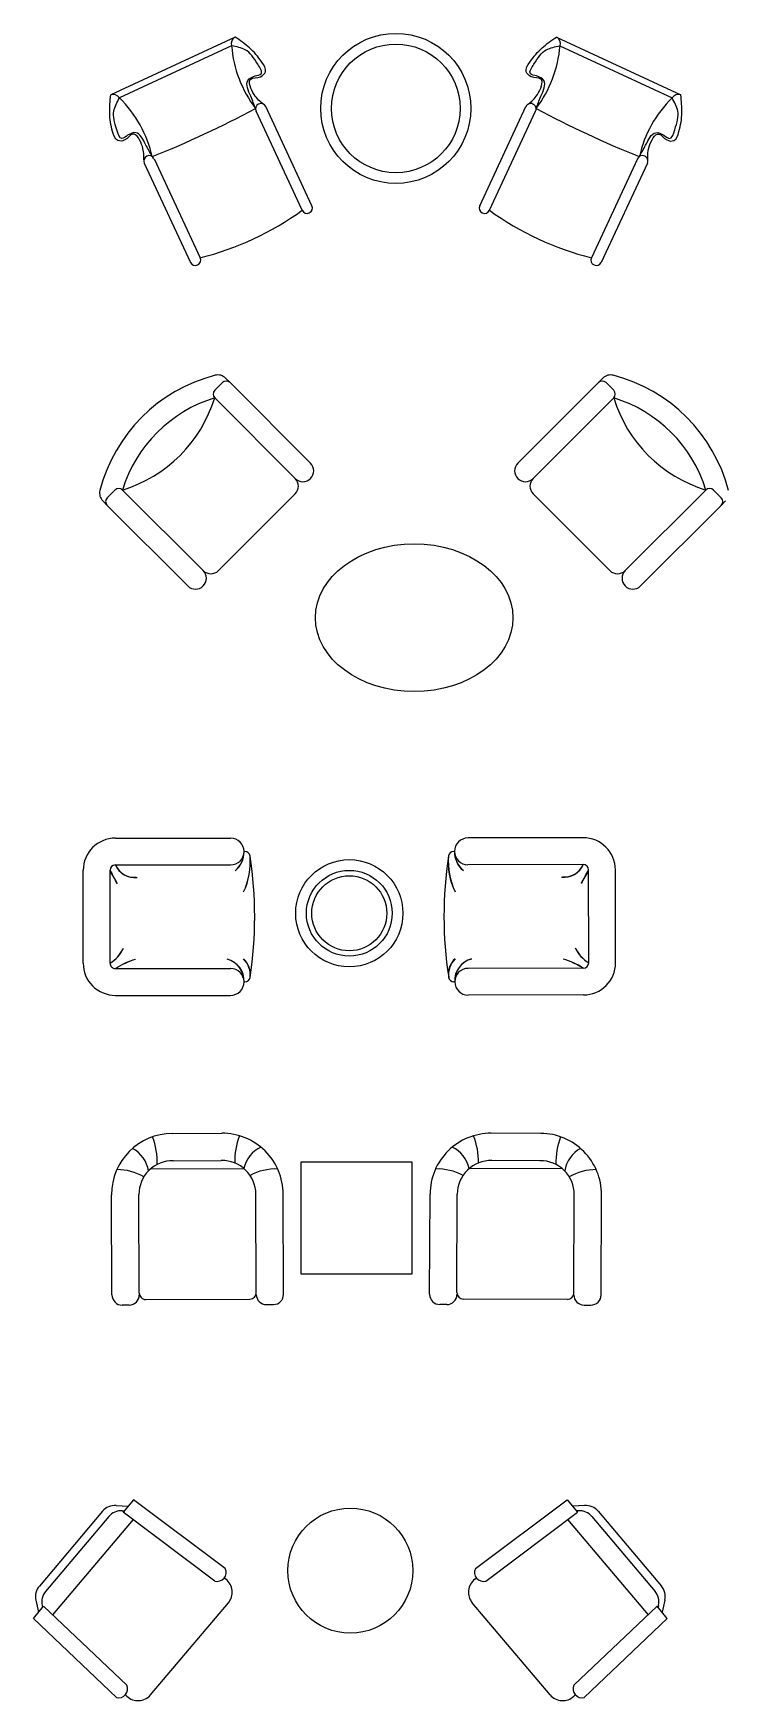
# Model space of a CAD drawing. Header units: inches. Extents: x -1722 to 16025, y 4938 to 18448.
# Drawn here: x 3998 to 7227, y 10610 to 18388 of the extents above; entities that cross this region are included whole.
import ezdxf

# ---------------------------------------------------------------- set-up
doc = ezdxf.new("R2010")
doc.units = ezdxf.units.IN
doc.header["$MEASUREMENT"] = 0
doc.layers.add('freecads.com', color=7, linetype='Continuous')

msp = doc.modelspace()

# ---------------------------------------------------------------- linework, layer by layer
at = {"layer": 'freecads.com'}
for p, q in [((4938.6, 18370.9), (4358.8, 18100.7)), ((6438.6, 18370.9), (7018.3, 18100.7)), ((4922.7, 18330.4), (4400.1, 18086.8)), ((6454.4, 18330.4), (6977.1, 18086.8)), ((5297.4, 17583.8), (5081.9, 18046)), ((6079.8, 17583.8), (6295.3, 18046)), ((5252, 17562.6), (5036.6, 18024.9)), ((6125.1, 17562.6), (6340.6, 18024.9)), ((4515.4, 17782), (4730.9, 17319.8)), ((4560.8, 17803.1), (4776.2, 17340.9)), ((6816.4, 17803.1), (6601, 17340.9)), ((6861.8, 17782), (6646.3, 17319.8)), ((4843.8, 16722.9), (4879.6, 16758.7)), ((4915.4, 16758.7), (4894.4, 16779.7)), ((5291.2, 16382.9), (4915.4, 16758.7)), ((6257.5, 16382.9), (6633.3, 16758.7)), ((6633.3, 16758.7), (6654.3, 16779.7)), ((6704.9, 16722.9), (6669.1, 16758.7)), ((5219.6, 16311.3), (4843.8, 16687.1)), ((6329, 16311.3), (6704.9, 16687.1)), ((4378.4, 16257.6), (4342.6, 16221.8)), ((4790.1, 15881.7), (4414.2, 16257.6)), ((6758.6, 15881.7), (7134.5, 16257.6)), ((7170.3, 16257.6), (7206.1, 16221.8)), ((4342.6, 16186), (4321.7, 16206.9)), ((4718.5, 15810.1), (4342.6, 16186)), ((5219.6, 16239.7), (4861.7, 15881.7)), ((6329, 16239.7), (6687, 15881.7)), ((6830.2, 15810.1), (7206.1, 16186)), ((7206.1, 16186), (7227, 16206.9)), ((4380.6, 14633.7), (4918.1, 14633.7)), ((6562.5, 14635.4), (6025, 14634.5)), ((4980.6, 14571.2), (4984.3, 14571.2)), ((5962.6, 14571.9), (5958.9, 14571.9)), ((4230.6, 14050.3), (4230.6, 14483.7)), ((4355.6, 14050.3), (4355.6, 14483.7)), ((4380.6, 14508.7), (4918.1, 14508.7)), ((6562.7, 14510.4), (6025.2, 14509.5)), ((6588.4, 14052.1), (6587.7, 14485.4)), ((6713.4, 14052.3), (6712.7, 14485.6)), ((4380.6, 14025.3), (4918.1, 14025.3)), ((6563.4, 14027), (6025.9, 14026.2)), ((4980.6, 13962.8), (4984.3, 13962.8)), ((5963.5, 13963.6), (5959.9, 13963.6)), ((4380.6, 13900.3), (4918.1, 13900.3)), ((6563.6, 13902), (6026.1, 13901.2)), ((4646.8, 13256.2), (4877.1, 13257.1)), ((6364.5, 13256.2), (6134.1, 13257.1)), ((4544.8, 13090.6), (4980.4, 13092.3)), ((4650.3, 13129), (4874.7, 13129.9)), ((5245.6, 13121.6), (5245.6, 12601.6)), ((5765.6, 13121.6), (5245.6, 13121.6)), ((5765.6, 12601.6), (5765.6, 13121.6)), ((6466.5, 13090.6), (6030.8, 13092.3)), ((6361, 13129), (6136.6, 13129.9)), ((4364.9, 12502.6), (4363.1, 12970.3)), ((4492.1, 12511.6), (4490.3, 12970.8)), ((5037.7, 12513.7), (5035.9, 12972.9)), ((5164.9, 12505.7), (5163.1, 12973.4)), ((5846.3, 12505.7), (5848.2, 12973.4)), ((5973.6, 12513.7), (5975.4, 12972.9)), ((6519.1, 12511.6), (6520.9, 12970.8)), ((6646.3, 12502.6), (6648.2, 12970.3)), ((5245.6, 12601.6), (5765.6, 12601.6)), ((4444.9, 12455.4), (4412.6, 12455.3)), ((4522.2, 12481.7), (5007.8, 12483.6)), ((5085.4, 12457.9), (5117.6, 12458.1)), ((5925.9, 12457.9), (5893.6, 12458.1)), ((6489, 12481.7), (6003.5, 12483.6)), ((6566.4, 12455.4), (6598.7, 12455.3)), ((4383.7, 11520.7), (4440.7, 11517.4)), ((4465.3, 11546.5), (4417.5, 11489.9)), ((4893.4, 11226.2), (4465.3, 11546.5)), ((6059.6, 11226.2), (6487.7, 11546.5)), ((6487.7, 11546.5), (6535.5, 11489.9)), ((6569.3, 11520.7), (6512.3, 11517.4)), ((4321.1, 11493.8), (4026, 11144.7)), ((4350.2, 11469.2), (4055.1, 11120.1)), ((4463, 11455.6), (4087.5, 11011)), ((4412.8, 11496.1), (4422.3, 11495.6)), ((4844.2, 11168), (4417.5, 11489.9)), ((6108.8, 11168), (6535.5, 11489.9)), ((6490.1, 11455.6), (6865.6, 11011)), ((6540.3, 11496.1), (6530.7, 11495.6)), ((6602.9, 11469.2), (6898, 11120.1)), ((6632, 11493.8), (6927.1, 11144.7)), ((4895.6, 11176.9), (4888.3, 11182.5)), ((6057.4, 11176.9), (6064.8, 11182.5)), ((3998.1, 10993.7), (4045.9, 11050.3)), ((4009.9, 11078.5), (4022.7, 11022.8)), ((4039, 11053.9), (4041.1, 11044.6)), ((4434.4, 10683.1), (4045.9, 11050.3)), ((4544.7, 10637.1), (4907.9, 11066.9)), ((6408.4, 10637.1), (6045.1, 11066.9)), ((6518.7, 10683.1), (6907.1, 11050.3)), ((6955, 10993.7), (6907.1, 11050.3)), ((6914, 11053.9), (6911.9, 11044.6)), ((6943.1, 11078.5), (6930.4, 11022.8)), ((4385.2, 10624.9), (3998.1, 10993.7)), ((6567.9, 10624.9), (6955, 10993.7)), ((4434.2, 10631), (4427.5, 10637.3)), ((6518.9, 10631), (6525.6, 10637.3))]:
    msp.add_line(p, q, dxfattribs=at)
for centre, radius in [((5688.6, 18038), 350), ((5688.6, 18038), 300), ((5471.8, 14283.3), 250), ((5471.8, 14283.3), 200), ((5471.8, 14283.3), 175), ((5476.5, 11216.6), 291.7)]:
    msp.add_circle(centre, radius, dxfattribs=at)
for centre, radius, start, end in [((4955.1, 18341.1), 34.1, 118.95582, 198.21803), ((6422.1, 18341.1), 34.1, 341.78197, 61.04418), ((5479.7, 18374.6), 558.7, 184.53369, 217.14261), ((5897.5, 18374.6), 558.7, 322.85739, 355.46631), ((4371.1, 18068.9), 34.1, 31.75437, 111.01658), ((4008, 17688.7), 558.7, 12.82979, 45.43871), ((5059.3, 18035.5), 25, 24.9862, 204.9862), ((6317.9, 18035.5), 25, 335.0138, 155.0138), ((7369.2, 17688.7), 558.7, 134.56129, 167.17021), ((7006.1, 18068.9), 34.1, 68.98342, 148.24563), ((2697.3, 22423.4), 4970, 291.92253, 298.04988), ((8679.9, 22423.4), 4970, 241.95012, 248.07747), ((4538.1, 17792.6), 25, 24.9862, 204.9862), ((6839.1, 17792.6), 25, 335.0138, 155.0138), ((5274.7, 17573.2), 25, 204.9862, 24.9862), ((6102.5, 17573.2), 25, 155.0138, 335.0138), ((4437.3, 18689.6), 1390.6, 284.10554, 305.86687), ((6939.9, 18689.6), 1390.6, 234.13313, 255.89446), ((4753.5, 17330.3), 25, 204.9862, 24.9862), ((6623.7, 17330.3), 25, 155.0138, 335.0138), ((5031.7, 16069.6), 746.7, 104.3967, 165.6033), ((4861.7, 16705), 25.3, 135, 225), ((4858.6, 16743.9), 50.6, 45, 104.3967), ((4897.5, 16740.8), 25.3, 45, 135), ((6651.2, 16740.8), 25.3, 45, 135), ((6690.1, 16743.9), 50.6, 75.6033, 135), ((6517, 16069.6), 746.7, 14.3967, 75.6033), ((6687, 16705), 25.3, 315, 45), ((4223.3, 16878.1), 649.2, 287.10423, 342.89577), ((5031.7, 16069.6), 645.5, 106.92751, 163.07249), ((7325.4, 16878.1), 649.2, 197.10423, 252.89577), ((6517, 16069.6), 645.5, 16.92751, 73.07249), ((5255.4, 16347.1), 50.6, 225, 45), ((6293.2, 16347.1), 50.6, 135, 315), ((4396.3, 16239.7), 25.3, 45, 135), ((5183.8, 16275.5), 50.6, 315, 45), ((6364.8, 16275.5), 50.6, 135, 225), ((7152.4, 16239.7), 25.3, 45, 135), ((4357.5, 16242.7), 50.6, 165.6033, 225), ((4360.5, 16203.9), 25.3, 135, 225), ((7188.2, 16203.9), 25.3, 315, 45), ((4754.3, 15845.9), 50.6, 225, 45), ((4825.9, 15917.5), 50.6, 225, 315), ((6722.8, 15917.5), 50.6, 225, 315), ((6794.4, 15845.9), 50.6, 135, 315), ((4380.6, 14483.7), 150, 90.0002, 180.0002), ((4918.1, 14571.2), 62.5, 270.0002, 90.0002), ((6025.1, 14572), 62.5, 90.08988, 270.08988), ((6562.7, 14485.4), 150, 0.08988, 90.08988), ((4870.8, 14566.9), 109.9, 308.66473, 2.21313), ((4861.2, 14571.3), 119.4, 310.94439, 359.93347), ((4664.1, 14525.9), 345.7, 335.50111, 3.9848), ((4692.1, 14520.9), 318.2, 334.24272, 5.24319), ((4984.3, 14546.2), 25, 8.73717, 90.0002), ((3167.8, 14267), 1862.8, 351.26322, 8.73717), ((7775.9, 14270.6), 1862.8, 171.35291, 188.82686), ((6251.2, 14522.1), 318.2, 174.84689, 205.84736), ((6279.1, 14527.2), 345.7, 176.10528, 204.58897), ((5959, 14546.9), 25, 90.08988, 171.35291), ((6072.4, 14567.9), 109.9, 177.87695, 231.42535), ((6082, 14572.3), 119.4, 180.15661, 229.14569), ((4380.6, 14483.7), 25, 90.0002, 180.0002), ((2094, 13203.3), 2598.9, 27.9128, 29.5144), ((3718.8, 14093.4), 746.9, 25.92621, 31.50099), ((4472.5, 14550.7), 101, 204.57916, 275.46712), ((4467.8, 14546.5), 95, 203.48178, 275.8461), ((6470.8, 14552.2), 101, 264.62296, 335.51092), ((6475.5, 14548.1), 95, 264.24398, 336.6083), ((8851.4, 13208.6), 2598.9, 150.57568, 152.17728), ((7225.2, 14096.1), 746.9, 148.58909, 154.16388), ((6562.7, 14485.4), 25, 0.08988, 90.08988), ((4273.1, 14187.8), 160.3, 300.96593, 334.87999), ((4287.2, 14171.2), 138.9, 299.51744, 336.05507), ((6670.7, 14189.7), 160.3, 205.21009, 239.12415), ((6656.7, 14173.1), 138.9, 204.03501, 240.57264), ((4380.6, 14050.3), 150, 180.0002, 270.0002), ((4380.6, 14050.3), 25, 180.0002, 270.0002), ((4564.7, 13744), 336.2, 105.56909, 123.20509), ((4593.9, 13679.7), 406.1, 107.09704, 121.67713), ((4874.1, 13966.1), 106.6, 358.22615, 74.87557), ((4877.8, 13968.9), 103, 356.6464, 76.45532), ((4918.1, 13962.8), 62.5, 270.0002, 90.0002), ((4906.6, 13996.3), 103.1, 353.16405, 45.64061), ((4914.6, 13999.1), 95.6, 350.91011, 47.89455), ((6029.5, 14000), 95.6, 132.19553, 189.17997), ((6037.5, 13997.2), 103.1, 134.44947, 186.92603), ((6066.4, 13969.8), 103, 103.63476, 183.44368), ((6070, 13967.1), 106.6, 105.21451, 181.86393), ((6026, 13963.7), 62.5, 90.08988, 270.08988), ((6379.8, 13745.5), 336.2, 56.885, 74.52099), ((6350.7, 13681.1), 406.1, 58.41295, 72.99304), ((6563.4, 14052), 25, 270.08988, 0.08988), ((6563.4, 14052), 150, 270.08988, 0.08988), ((4984.3, 13987.8), 25, 270.0002, 351.26322), ((5959.8, 13988.6), 25, 188.82686, 270.08988), ((4647.9, 12971.4), 284.8, 90.22534, 180.22534), ((4244.6, 13122.6), 331.2, 358.0779, 20.83125), ((4878.3, 12972.3), 284.8, 0.22534, 90.22534), ((5268.7, 13126.6), 331.2, 158.99705, 181.42909), ((6133, 12972.3), 284.8, 89.77466, 179.77466), ((5742.5, 13126.6), 331.2, 358.57091, 21.00295), ((6363.3, 12971.4), 284.8, 359.77466, 89.77466), ((6766.7, 13122.6), 331.2, 159.16875, 181.9221), ((4391.4, 13058.8), 145.2, 8.89107, 61.39605), ((5122.4, 13061.7), 145.2, 115.82709, 167.81556), ((5888.9, 13061.7), 145.2, 12.18444, 64.17291), ((6619.8, 13058.8), 145.2, 118.60395, 171.10893), ((4387.7, 12838.4), 249.1, 59.70487, 89.9724), ((4647.9, 12971.4), 157.6, 89.13885, 180.22534), ((4878.3, 12972.3), 157.6, 0.22534, 91.31182), ((5127.8, 12841.3), 249.1, 87.76417, 118.47769), ((5883.5, 12841.3), 249.1, 61.52231, 92.23583), ((6133, 12972.3), 157.6, 88.68818, 179.77466), ((6363.3, 12971.4), 157.6, 359.77466, 90.86115), ((6623.5, 12838.4), 249.1, 90.0276, 120.29513), ((4412.4, 12502.8), 47.5, 180.22534, 270.22534), ((4444.7, 12502.9), 47.5, 270.22534, 0.22534), ((4522.1, 12511.7), 30, 180.22534, 270.22534), ((5007.7, 12513.6), 30, 270.22534, 0.22534), ((5085.2, 12505.4), 47.5, 180.22534, 270.22534), ((5117.4, 12505.5), 47.5, 270.22534, 0.22534), ((5893.8, 12505.5), 47.5, 179.77466, 269.77466), ((5926.1, 12505.4), 47.5, 269.77466, 359.77466), ((6003.6, 12513.6), 30, 179.77466, 269.77466), ((6489.1, 12511.7), 30, 269.77466, 359.77466), ((6566.6, 12502.9), 47.5, 179.77466, 269.77466), ((6598.9, 12502.8), 47.5, 269.77466, 359.77466), ((4379.3, 11444.7), 76.2, 86.66427, 139.79437), ((6573.8, 11444.7), 76.2, 40.20563, 93.33573), ((4408.4, 11420.1), 76.2, 86.66427, 139.79437), ((6544.7, 11420.1), 76.2, 40.20563, 93.33573), ((4855.4, 11208.5), 42, 254.65651, 24.93226), ((6097.7, 11208.5), 42, 155.06774, 285.34349), ((4084.2, 11095.5), 76.2, 139.79437, 192.92448), ((4849.8, 11116.1), 76.2, 319.79438, 52.97424), ((6103.3, 11116.1), 76.2, 127.02576, 220.20562), ((6868.9, 11095.5), 76.2, 347.07552, 40.20563), ((4113.3, 11070.9), 76.2, 139.79437, 192.92448), ((6839.8, 11070.9), 76.2, 347.07552, 40.20563), ((4396.3, 10665.4), 42, 254.65651, 24.93226), ((6556.8, 10665.4), 42, 155.06774, 285.34349), ((4486.5, 10686.3), 76.2, 226.61462, 319.79439), ((6466.5, 10686.3), 76.2, 220.20561, 313.38538)]:
    msp.add_arc(centre, radius, start, end, dxfattribs=at)
msp.add_ellipse((5774.3, 15662), major_axis=(-460.6, 0), ratio=0.748528, dxfattribs=at)
for points in [[(5070.5, 18057.8), (5028.3, 18102.4), (5012.3, 18174.7), (5057.3, 18185.8), (5080.2, 18208.9), (5064, 18253.8), (5006.1, 18320.2), (4938.6, 18370.9)], [(5034.3, 18037.2), (5011.8, 18094.8), (4998.3, 18168.2), (5031.9, 18189.4), (5060.7, 18199.8), (5044.6, 18244.7), (4986.6, 18311.1), (4922.7, 18330.4)], [(4513.8, 17798.3), (4506.8, 17859.4), (4461.7, 17918.1), (4424.3, 17890.8), (4391.8, 17888.1), (4367.8, 17929.4), (4354.3, 18016.5), (4358.8, 18100.7)], [(4552.8, 17812.8), (4523.2, 17867.1), (4475.6, 17924.6), (4437.9, 17912.5), (4411.3, 17897.2), (4387.3, 17938.4), (4373.8, 18025.6), (4400.1, 18086.8)]]:
    msp.add_spline(points, degree=3, dxfattribs=at)
for points, knots in [([(6306.6, 18057.8), (6321.1, 18069.9), (6353.1, 18096.7), (6388.1, 18185.9), (6321.7, 18177.7), (6286.3, 18212.2), (6321.8, 18269.2), (6367.1, 18321.3), (6415.1, 18354.6), (6438.6, 18370.9)], [0, 0, 0, 0, 61.495145, 135.541055, 181.836528, 214.386965, 262.113979, 350.276493, 434.631172, 434.631172, 434.631172, 434.631172]), ([(6342.9, 18037.2), (6349.7, 18055.5), (6364.8, 18095.9), (6397.2, 18165), (6350.2, 18190.6), (6301.3, 18196.4), (6344.9, 18263.5), (6378, 18314.9), (6431.4, 18325.7), (6454.4, 18330.4)], [0, 0, 0, 0, 61.820795, 136.520111, 176.160357, 206.829091, 254.556104, 342.718618, 409.402188, 409.402188, 409.402188, 409.402188]), ([(6824.4, 17812.8), (6834, 17829.8), (6855.2, 17867.3), (6887.3, 17936.6), (6937.1, 17917.1), (6973, 17883.4), (6996.4, 17959.9), (7014.5, 18018.3), (6988.4, 18066.2), (6977.1, 18086.8)], [0, 0, 0, 0, 61.820795, 136.520111, 176.160357, 206.829091, 254.556104, 342.718618, 409.402188, 409.402188, 409.402188, 409.402188]), ([(6863.4, 17798.3), (6863.4, 17817.2), (6863.4, 17858.9), (6909.2, 17943.1), (6945.5, 17887), (6994.7, 17882), (7015.6, 17945.9), (7026.3, 18014), (7021, 18072.3), (7018.3, 18100.7)], [0, 0, 0, 0, 61.495145, 135.541055, 181.836528, 214.386965, 262.113979, 350.276493, 434.631172, 434.631172, 434.631172, 434.631172])]:
    msp.add_open_spline(points, degree=3, knots=knots, dxfattribs=at)

doc.saveas('drawing.dxf')
